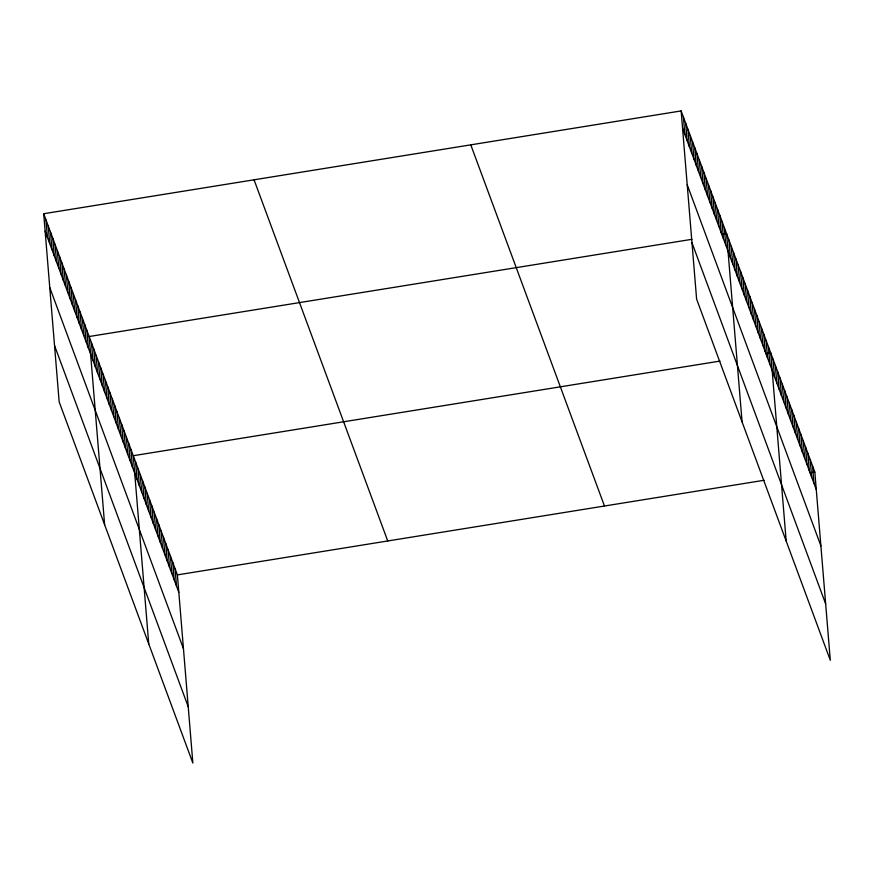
<?xml version="1.0" encoding="UTF-8"?>
<svg xmlns="http://www.w3.org/2000/svg" width="874" height="874" viewBox="0 0 874 874"><rect width="100%" height="100%" fill="white"/><g stroke="black" fill="none" stroke-linecap="round" stroke-linejoin="round"><path stroke-width="1.31" d="M43.7 213.726L177.389 574.895L192.859 763.078L59.17 401.909L43.7 213.726L681.141 110.922L814.83 472.091L830.3 660.274L696.611 299.105L681.141 110.922M691.946 239.301L89.159 336.523L104.629 524.706M721.64 234.516L726.589 233.719L742.07 421.902M719.979 361.082L133.274 455.715L148.744 643.898M765.766 353.697L770.715 352.899L786.185 541.082M177.389 574.895L764.095 480.274M809.881 472.889L814.83 472.091M682.572 128.38L816.261 489.549M687.204 184.72L820.894 545.889M691.979 242.764L825.668 603.934M470.78 144.844L604.469 506.013M254.05 179.804L387.739 540.973M45.131 231.184L178.82 592.354M49.763 287.524L183.453 648.694M54.538 345.569L188.227 706.738M812.503 465.82L813.945 483.278M810.187 459.538L811.618 476.996M807.86 453.267L809.302 470.725M805.544 446.996L806.975 464.455M803.217 440.725L804.659 458.184M800.901 434.454L802.332 451.913M798.574 428.184L800.005 445.642M796.258 421.902L797.689 439.36M793.931 415.631L795.362 433.089M791.604 409.36L793.046 426.818M789.288 403.089L790.719 420.547M786.961 396.818L788.403 414.276M784.644 390.536L786.076 407.994M782.317 384.265L783.76 401.723M780.001 377.994L781.432 395.452M777.674 371.723L779.116 389.181M775.358 365.452L776.789 382.91M773.031 359.181L774.473 376.639M768.388 346.628L769.819 364.087M766.072 340.357L767.503 357.816M763.745 334.087L765.176 351.545M761.418 327.816L762.86 345.274M759.102 321.534L760.533 339.003M756.775 315.263L758.217 332.721M754.459 308.992L755.89 326.45M752.132 302.721L753.574 320.179M749.816 296.45L751.247 313.908M747.489 290.179L748.931 307.637M745.172 283.897L746.604 301.355M742.845 277.626L744.287 295.084M740.529 271.355L741.96 288.813M738.202 265.084L739.633 282.542M735.886 258.813L737.317 276.271M733.559 252.542L734.99 270M731.232 246.26L732.674 263.719M728.916 239.989L730.347 257.448M724.317 227.579L725.759 245.037M722.044 221.439L723.486 238.897M719.772 215.299L721.214 232.757M717.499 209.159L718.941 226.617M715.227 203.019L716.669 220.477M712.955 196.879L714.397 214.338M710.682 190.74L712.124 208.198M708.41 184.6L709.852 202.058M706.137 178.46L707.579 195.918M703.865 172.32L705.307 189.778M701.593 166.18L703.024 183.638M699.32 160.04L700.751 177.498M697.048 153.9L698.479 171.359M694.775 147.761L696.207 165.219M692.503 141.621L693.934 159.079M690.231 135.481L691.662 152.939M687.958 129.341L689.389 146.799M685.686 123.201L687.117 140.659M683.413 117.061L684.845 134.52M175.062 568.624L176.504 586.083M172.746 562.353L174.177 579.812M170.419 556.082L171.861 573.541M168.103 549.801L169.534 567.259M165.776 543.53L167.218 560.988M163.46 537.259L164.891 554.717M161.133 530.988L162.575 548.446M158.817 524.717L160.248 542.175M156.49 518.446L157.932 535.904M154.174 512.164L155.605 529.622M151.847 505.893L153.278 523.351M149.53 499.622L150.962 517.08M147.203 493.351L148.635 510.809M144.887 487.08L146.319 504.538M142.56 480.798L143.992 498.256M140.233 474.527L141.675 491.986M137.917 468.256L139.348 485.715M135.59 461.985L137.032 479.444M130.947 449.444L132.389 466.902M128.631 443.162L130.062 460.62M126.304 436.891L127.746 454.349M123.988 430.62L125.419 448.078M121.661 424.349L123.103 441.807M119.345 418.078L120.776 435.536M117.018 411.796L118.449 429.254M114.702 405.525L116.133 422.983M112.375 399.254L113.806 416.712M110.048 392.983L111.49 410.441M107.731 386.712L109.163 404.17M105.404 380.441L106.847 397.899M103.088 374.159L104.519 391.618M100.761 367.888L102.203 385.347M98.445 361.618L99.876 379.076M96.118 355.347L97.56 372.805M93.802 349.076L95.233 366.534M91.475 342.805L92.917 360.263M86.887 330.383L88.318 347.841M84.614 324.243L86.045 341.701M82.342 318.103L83.773 335.561M80.058 311.963L81.501 329.422M77.786 305.824L79.228 323.282M75.514 299.684L76.956 317.142M73.241 293.544L74.683 311.002M70.969 287.404L72.411 304.862M68.696 281.264L70.139 298.722M66.424 275.124L67.866 292.582M64.152 268.984L65.594 286.443M61.879 262.845L63.321 280.303M59.607 256.705L61.049 274.163M57.334 250.565L58.776 268.023M55.062 244.425L56.504 261.883M52.79 238.285L54.221 255.743M50.517 232.145L51.948 249.603M48.245 226.005L49.676 243.464M45.972 219.866L47.404 237.324"/></g></svg>
